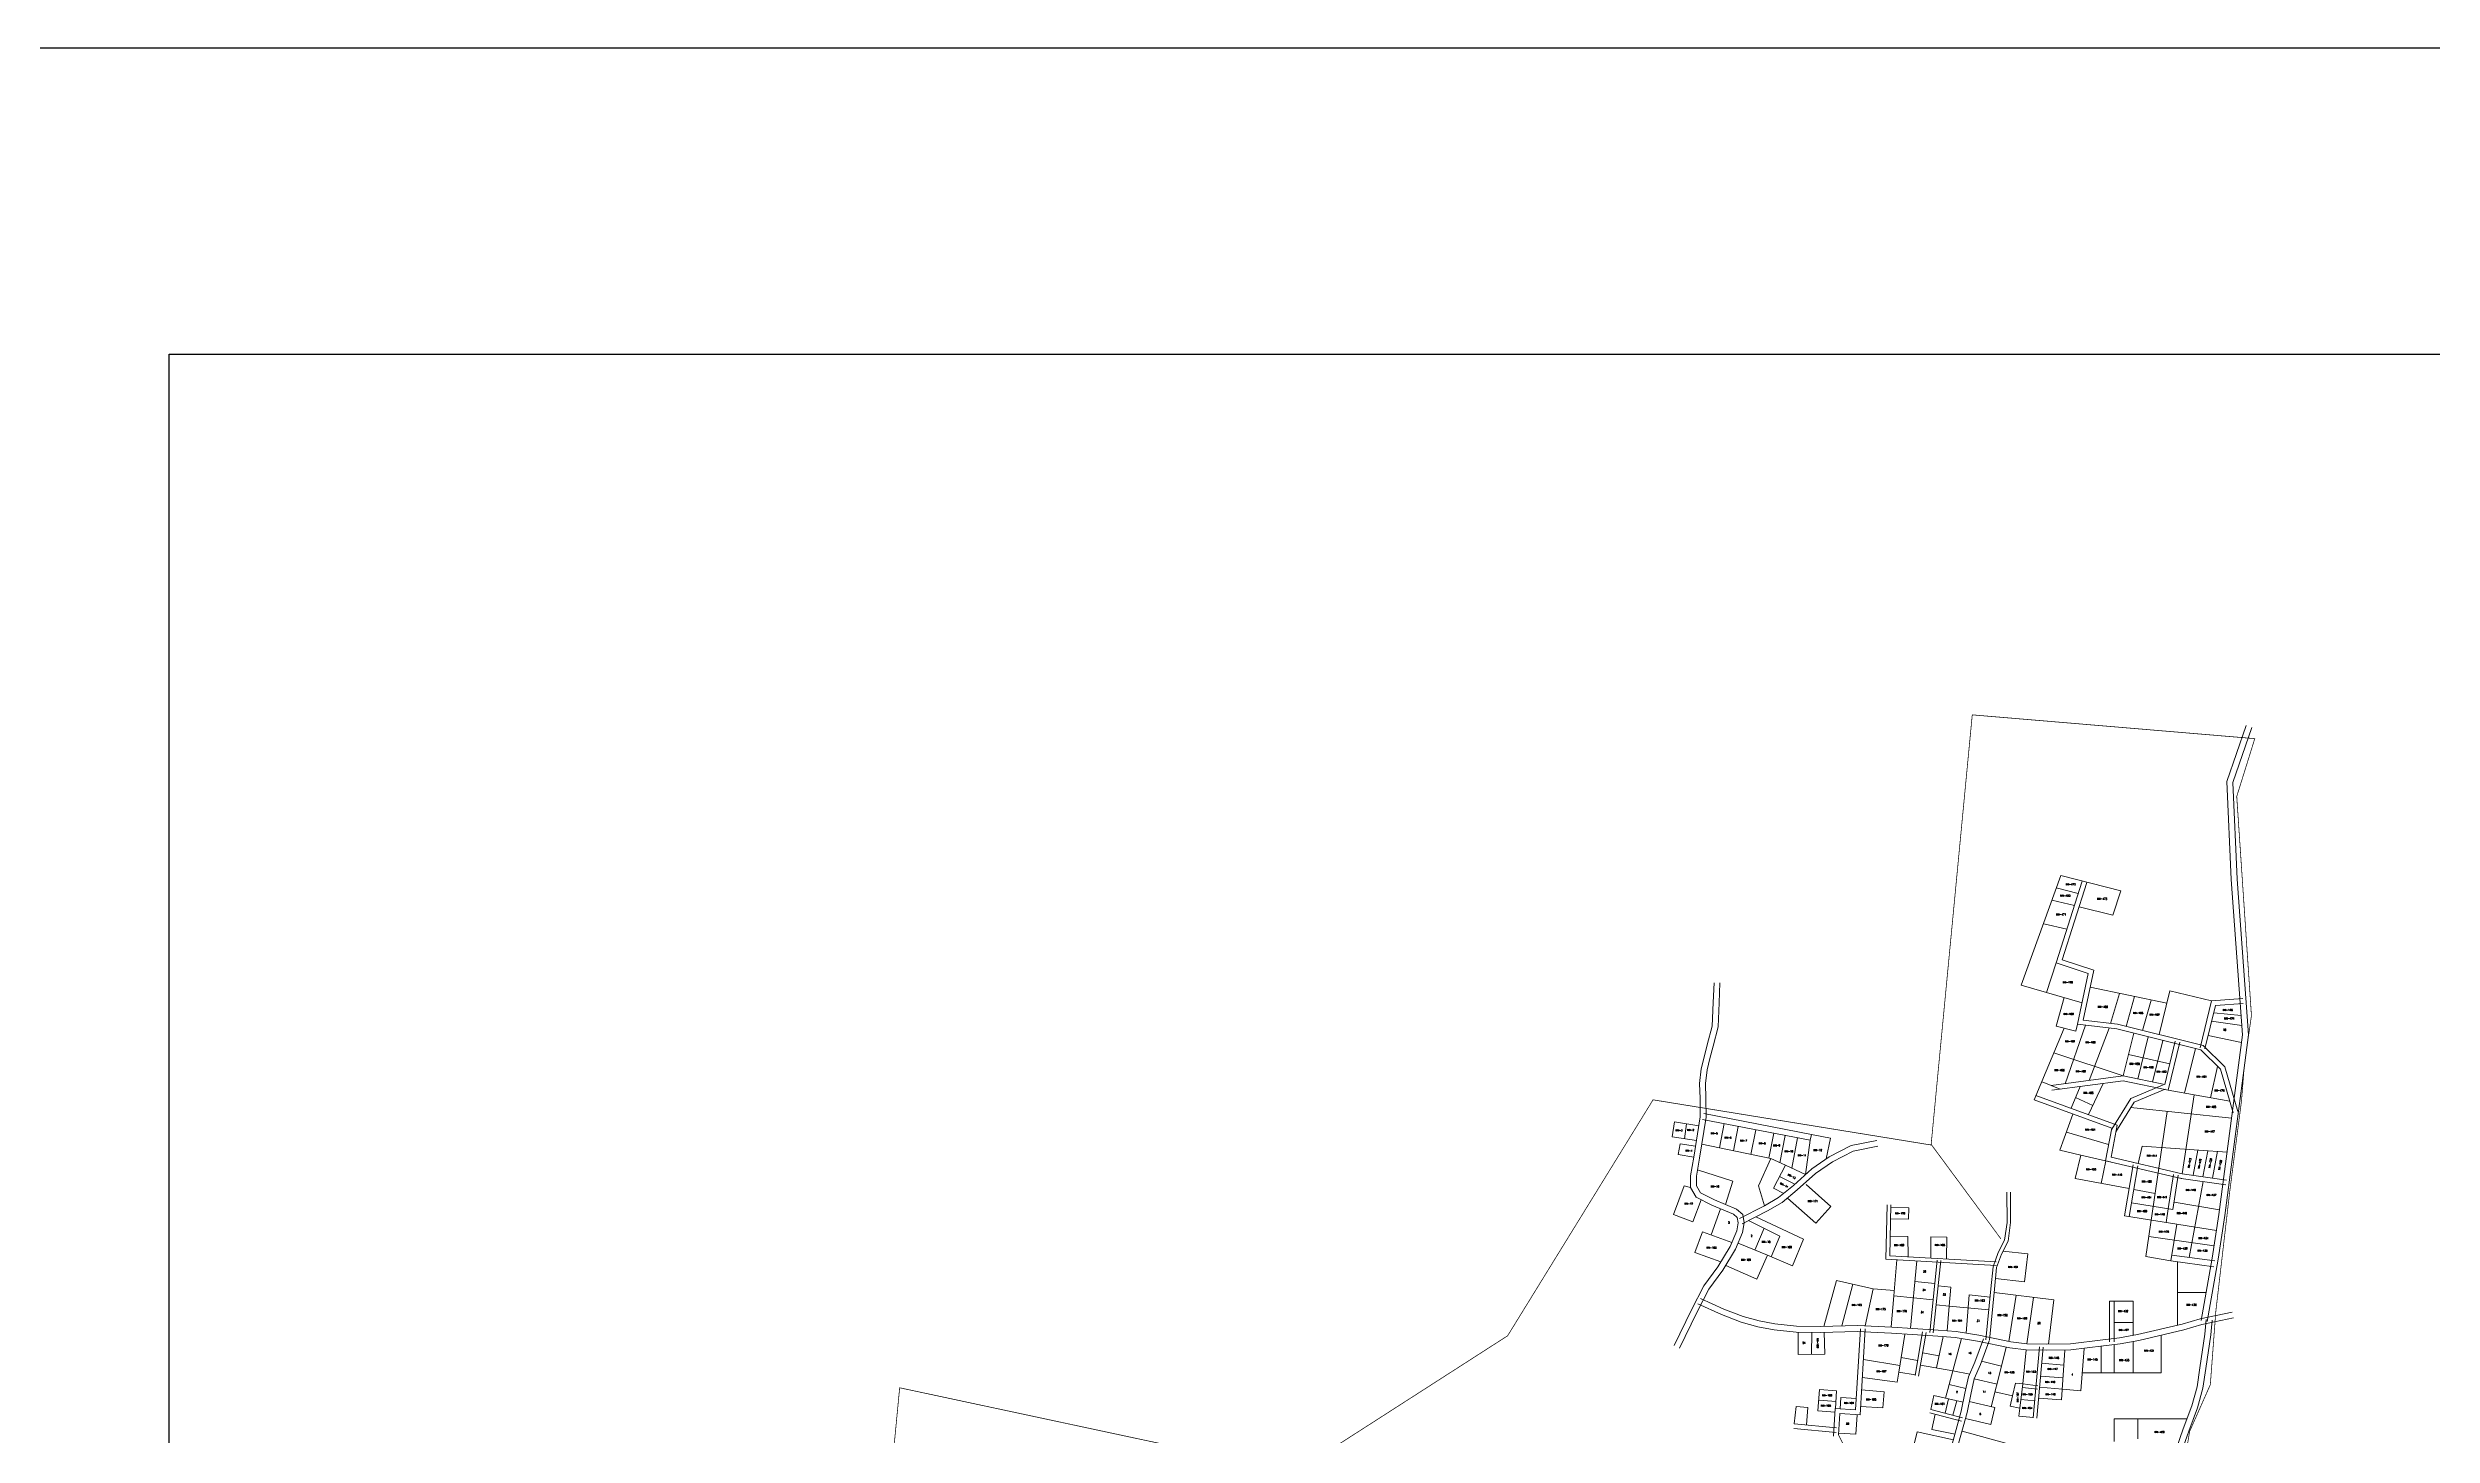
# Model space of a CAD drawing. Header units: millimetres. Extents: x 1060 to 24323, y -9832 to -6451.
# Drawn here: x 21071 to 23066, y -8282 to -7120 of the extents above; entities that cross this region are included whole.
import ezdxf
from ezdxf.enums import TextEntityAlignment as Align

# ---------------------------------------------------------------- set-up
doc = ezdxf.new("R2010")
doc.units = ezdxf.units.MM
doc.linetypes.add('HIDDEN', pattern=[9.525, 6.35, -3.175])
for name, color, linetype, lineweight in [('Basic Map', 105, 'Continuous', 15), ('Garis Jalan', 225, 'Continuous', 15), ('Home Number', 6, 'Continuous', 5)]:
    doc.layers.add(name, color=color, linetype=linetype, lineweight=lineweight)
doc.layers.add('BATAS', color=7, linetype='Continuous', plot=False)
doc.styles.get("Standard").update_dxf_attribs({"font": 'simplex.shx'})

msp = doc.modelspace()

# ---------------------------------------------------------------- linework, layer by layer
at = {"layer": 'Basic Map'}
for points in [[(22722.1, -7905.1), (22755.3, -7813.4)], [(22755.3, -7813.4), (22805.7, -7826.3)], [(22747.9, -7833.9), (22766.8, -7838.5)], [(22751.5, -7823.8), (22770, -7828.3)], [(22770.7, -7839.5), (22799, -7846.5)], [(22805.7, -7826.3), (22799, -7846.5)], [(22741.2, -7853.9), (22760.5, -7858.4)], [(22751.6, -7886.5), (22743.5, -7911.2)], [(22773.2, -7919.8), (22722.1, -7905.1)], [(22758.3, -7915.5), (22751.6, -7939.5)], [(22844, -7920.3), (22780, -7906.8)], [(22797, -7937.2), (22804.5, -7912)], [(22810.2, -7939.7), (22817.1, -7914.6)], [(22823.8, -7943.1), (22831.1, -7917.6)], [(22837.8, -7946.5), (22846.5, -7909.8)], [(22881.6, -7918.3), (22846.5, -7909.8)], [(22733.1, -8001.2), (22758.1, -7941.1)], [(22769.4, -7937.9), (22768, -7943.5), (22751.6, -7939.5)], [(22758.9, -7987.6), (22776.1, -7938.7)], [(22779, -7984.9), (22795.8, -7941.1)], [(22881.6, -7935.2), (22906.9, -7938.9)], [(22883.3, -7928.4), (22906.3, -7930.5)], [(22807.7, -7981.1), (22816.5, -7945.4)], [(22819.8, -7983.7), (22828.5, -7948.4)], [(22832.2, -7986.3), (22840.8, -7951.4)], [(22858.9, -7995.5), (22868.2, -7958.2)], [(22878.7, -7947.4), (22906.6, -7953.2)], [(22749.5, -7961.9), (22807.7, -7981.1)], [(22812.1, -7963.2), (22846.5, -7971.1)], [(22880.6, -7999.3), (22886.6, -7973.1)], [(22739.9, -7986.1), (22754.8, -7992.2)], [(22771.6, -7989.9), (22764, -8008.2)], [(22767.8, -7999.1), (22782.2, -8005.9)], [(22790.9, -7987.4), (22778.6, -8013.5)], [(22845.2, -7993.1), (22896.7, -8002.1)], [(22856.8, -8063), (22867, -7996.9)], [(22450.5, -8035.2), (22430.2, -8032.1), (22432.1, -8019.5), (22452.5, -8022.8)], [(22440.4, -8033.7), (22442.3, -8021.2)], [(22469.8, -8041.4), (22473.8, -8021)], [(22765.5, -8013), (22754.6, -8043.1)], [(22814.1, -8007.6), (22898.3, -8016.5)], [(22844.4, -8010.8), (22826.5, -8132.3)], [(22448.3, -8049.1), (22435.3, -8046.8), (22436.9, -8037.8), (22449.7, -8040)], [(22512.7, -8050.3), (22455.1, -8038.3)], [(22481.5, -8043.8), (22485.5, -8023.3)], [(22496.1, -8046.8), (22500.1, -8026.2)], [(22511.2, -8050), (22515.3, -8029.1)], [(22520.4, -8053.8), (22524.8, -8031)], [(22530.3, -8058.3), (22535.2, -8033)], [(22545.7, -8035), (22541.8, -8063.5)], [(22545.7, -8035), (22546.7, -8030.1), (22562.7, -8033.2), (22559.1, -8050.5)], [(22795.4, -8038.5), (22760.1, -8028.1)], [(22820.2, -8054.4), (22823.4, -8040)], [(22823.4, -8040), (22894.6, -8044.8)], [(22474.8, -8088.7), (22481, -8069.1), (22451.5, -8059.7)], [(22524.9, -8055.8), (22512.7, -8050.3), (22502.3, -8073.1), (22507.5, -8089.7)], [(22523.5, -8079.4), (22515.1, -8075.1), (22524.9, -8055.8), (22541.8, -8063.5)], [(22772.2, -8047.3), (22754.6, -8043.1)], [(22772.2, -8047.3), (22767.5, -8067)], [(22792.9, -8052.1), (22772.2, -8047.3)], [(22793, -8052.2), (22789.1, -8071.1)], [(22866.1, -8064.3), (22870.1, -8043.1)], [(22874.3, -8065.5), (22878.4, -8043.7)], [(22882.2, -8066.6), (22886.4, -8044.2)], [(22454.4, -8084.7), (22447.4, -8103.3), (22431.2, -8097.2), (22440.2, -8073.1), (22445.5, -8074.5)], [(22520, -8065.4), (22532.8, -8071.6)], [(22542.2, -8072.1), (22562.9, -8090.4), (22550.5, -8104.4), (22526.7, -8083.3)], [(22812.5, -8075.4), (22767.5, -8067)], [(22834.3, -8079.5), (22816.4, -8076.1)], [(22874.5, -8069.5), (22862.8, -8133)], [(22462.9, -8114.2), (22470.5, -8092.3)], [(22509.9, -8131.2), (22530.9, -8140), (22540.2, -8117.8), (22500.2, -8099)], [(22612.8, -8100.6), (22627.9, -8100.9), (22628.1, -8091.5), (22613, -8091.3)], [(22885.7, -8110.4), (22808.6, -8098.1)], [(22849.2, -8093), (22814.5, -8087.4)], [(22845.3, -8092.4), (22843.6, -8103.7)], [(22850.2, -8086.7), (22888.2, -8093.2)], [(22470.9, -8136.8), (22449.2, -8128.8), (22455.6, -8111.5), (22480.2, -8120.6)], [(22475, -8139.7), (22500.9, -8151.3), (22509.9, -8131.2), (22485.5, -8121)], [(22494, -8102.2), (22520.3, -8115.1), (22513, -8132.5)], [(22507.1, -8108.6), (22499.5, -8126.9)], [(22612.5, -8115.2), (22627.5, -8115.5), (22627.8, -8132.5)], [(22659.7, -8134.3), (22660.1, -8116.1), (22646.7, -8115.7), (22646.7, -8133.6)], [(22829, -8115.4), (22883.7, -8123.3)], [(22852.6, -8105.1), (22847.5, -8135.9)], [(22632, -8166.9), (22615.7, -8165.2), (22618.2, -8134.9)], [(22634.9, -8135.9), (22629.6, -8192.3)], [(22700.8, -8150.6), (22725, -8153.5), (22727.8, -8129.9), (22706.9, -8127.9)], [(22847.5, -8135.9), (22826.5, -8132.3)], [(22853, -8189.7), (22853, -8136.7)], [(22598.5, -8159.3), (22567.7, -8152.4), (22557.2, -8190.7)], [(22581.5, -8155.5), (22572.3, -8190.4)], [(22591.6, -8190.4), (22598.5, -8159.3), (22616.1, -8160.7)], [(22633.3, -8153.2), (22649.9, -8154.9)], [(22662, -8173.7), (22663.4, -8157.8), (22652.7, -8156.9)], [(22615.7, -8165.2), (22613.5, -8191.2)], [(22632, -8166.9), (22648.5, -8168.5)], [(22662, -8173.7), (22651.1, -8172.6)], [(22660.2, -8194.4), (22662, -8173.7), (22695.2, -8177)], [(22696.2, -8166.4), (22678.8, -8164.4), (22676.3, -8196.4)], [(22699.6, -8162.5), (22749.6, -8168.6), (22745, -8205.5)], [(22717.9, -8164.7), (22711.9, -8203.4)], [(22732.6, -8166.5), (22726.9, -8205.4)], [(22796, -8169.5), (22815.9, -8169.5)], [(22800, -8169.5), (22800, -8200.9)], [(22815.9, -8169.5), (22815.9, -8198.3)], [(22877, -8162.3), (22853, -8162.3)], [(22535.5, -8195.5), (22535.7, -8214.3), (22557.9, -8214.1), (22557.5, -8195.7)], [(22546.8, -8214.2), (22547, -8195.7)], [(22624.9, -8197.4), (22619.9, -8229), (22633.5, -8231.3)], [(22651.5, -8225.5), (22656.9, -8199.2)], [(22800, -8187.5), (22815.9, -8187.5)], [(22839.4, -8198.1), (22839.4, -8229.7)], [(22620.8, -8223.4), (22590.3, -8218.4)], [(22621.8, -8216.9), (22635.5, -8219.3)], [(22653.6, -8215.3), (22639.6, -8212.9)], [(22659, -8250.8), (22672.3, -8200.8)], [(22697.1, -8258), (22705.8, -8224), (22689.1, -8219.8)], [(22705.8, -8224), (22709.8, -8208.1)], [(22723.6, -8238.9), (22726.5, -8210.4)], [(22736.8, -8250.9), (22756.1, -8252.1), (22758.7, -8210.5)], [(22756.8, -8243.3), (22772.2, -8244.7), (22774.9, -8209.1)], [(22789.2, -8207.3), (22789.2, -8229.7)], [(22800, -8206), (22800, -8229.7)], [(22815.9, -8203.4), (22815.9, -8229.7)], [(22619.9, -8229), (22618.5, -8237.4), (22589.4, -8233.5)], [(22665.1, -8227.8), (22637.9, -8223.2)], [(22662.1, -8239.4), (22676, -8242.6)], [(22665.1, -8227.8), (22679.2, -8230.8)], [(22702, -8239), (22683, -8234.6)], [(22700.3, -8245.4), (22715, -8248.8), (22717.4, -8238.2), (22723.6, -8238.9)], [(22715, -8248.8), (22713, -8257.4), (22721, -8259.2), (22723.5, -8238.9)], [(22757.3, -8233.9), (22738.4, -8232.3)], [(22757.9, -8223.3), (22739.3, -8221.6)], [(22773.3, -8229.7), (22839.4, -8229.7)], [(22542.5, -8273.2), (22543.8, -8258.6), (22533.9, -8257.7), (22532.4, -8272.2)], [(22566.5, -8262.4), (22552.2, -8261.3), (22553.5, -8243.5), (22567.8, -8244.6), (22566.9, -8259.5)], [(22567.3, -8253.7), (22552.9, -8252.4)], [(22570.7, -8259.7), (22571.4, -8250.2), (22584.3, -8251)], [(22588.7, -8243.8), (22607.6, -8245.5), (22606.4, -8258.8), (22587.9, -8257.7)], [(22673.6, -8254.2), (22649.1, -8248.6), (22646.6, -8260.3)], [(22661.3, -8251.4), (22658.7, -8263.4)], [(22668.3, -8252.9), (22665.1, -8265.1)], [(22675.7, -8267.7), (22696.7, -8272.9), (22700.2, -8258.7), (22678.8, -8253.5)], [(22721, -8259.2), (22720.2, -8265.8), (22732.4, -8266.9)], [(22721.9, -8251.9), (22733.6, -8252.9)], [(22756.8, -8243.3), (22737.6, -8241.7)], [(22585.1, -8264.7), (22584, -8281), (22569.4, -8280)], [(22647.2, -8308.4), (22629.2, -8304), (22635.3, -8279.1), (22665.6, -8285.8)], [(22650.2, -8264.3), (22647.4, -8277), (22666.9, -8280.9)], [(22672.8, -8278.4), (22710.1, -8288.8), (22705.2, -8306.7)], [(22799.9, -8268.2), (22860.8, -8268.2)], [(22799.9, -8287.1), (22799.9, -8268.2)], [(22819.9, -8284.9), (22819.9, -8268.2)]]:
    msp.add_lwpolyline(points, dxfattribs=at)
at = {"layer": 'BATAS', "color": 5}
msp.add_lwpolyline([(3539.4, -7120.5), (24322.5, -7120.5), (24322.5, -9831.6), (3539.4, -9831.6)], close=True, dxfattribs=at)
at = {"layer": 'BATAS'}
msp.add_lwpolyline([(21172.6, -7376.9), (23834.5, -7376.9), (23834.5, -9562.4), (21172.6, -9562.4)], close=True, dxfattribs=at)
at = {"layer": 'BATAS', "color": 1, "linetype": 'HIDDEN', "const_width": 0.6}
msp.add_lwpolyline([(22853.5, -8336.1), (22863.2, -8278.6), (22880.5, -8239.5), (22885.1, -8178.1), (22896.7, -8078.3), (22906.6, -8001.8), (22909, -7971.8), (22914.9, -7930.6), (22902.6, -7747.2), (22917.7, -7698.8), (22681.3, -7678.9), (22646.9, -8038.4), (22705.3, -8117.5), (22647.4, -8039), (22414.2, -8001.1), (22292.5, -8198.6), (22292.5, -8198.6), (22114.6, -8312.9), (21783.8, -8242.1), (21763.2, -8456.5)], dxfattribs=at)
at = {"layer": 'Garis Jalan'}
for p, q in [((22894.3, -7734.8), (22910.5, -7687.8)), ((22899.3, -7735.5), (22915.2, -7689.4)), ((22898, -7816.7), (22894.3, -7734.8)), ((22903, -7816.5), (22899.3, -7735.5)), ((22751.6, -7886.5), (22773.3, -7818)), ((22756.6, -7884), (22777.1, -7819.2)), ((22907.5, -7946.6), (22898, -7816.7)), ((22912.5, -7946.8), (22903, -7816.5)), ((22778.3, -7895.3), (22751.6, -7886.5)), ((22783, -7892.6), (22756.6, -7884)), ((22769.4, -7937.9), (22778.3, -7895.3)), ((22774.2, -7934.5), (22783, -7892.6)), ((22463.6, -7939.4), (22464.6, -7919.7)), ((22464.6, -7919.7), (22465.2, -7903.1)), ((22468.6, -7940.1), (22469.6, -7919.9)), ((22469.6, -7919.9), (22470.2, -7903.3)), ((22872.1, -7957.5), (22881.6, -7918.3)), ((22881.6, -7918.3), (22907.8, -7916.4)), ((22884.8, -7922.1), (22908.1, -7920.4)), ((22459.5, -7955), (22463.6, -7939.4)), ((22464.4, -7956.3), (22468.6, -7940.1)), ((22802.2, -7941.8), (22769.4, -7937.9)), ((22802.9, -7937.9), (22774.2, -7934.5)), ((22874.6, -7955.7), (22802.9, -7937.9)), ((22876, -7958.4), (22884.8, -7922.1)), ((22456.9, -7965.4), (22459.5, -7955)), ((22461.8, -7966.6), (22464.4, -7956.3)), ((22872.6, -7959.3), (22802.2, -7941.8)), ((22851.1, -7951.9), (22842.3, -7988.4)), ((22855, -7952.9), (22845.2, -7993.1)), ((22889, -7975.5), (22872.6, -7959.3)), ((22892.6, -7973.4), (22874.6, -7955.7)), ((22887.7, -8097.1), (22907.5, -7946.6)), ((22892.6, -8097.8), (22912.5, -7946.8)), ((22453.2, -7987.3), (22454.5, -7975.2)), ((22454.5, -7975.2), (22456.9, -7965.4)), ((22458.2, -7987.5), (22459.5, -7976.1)), ((22459.5, -7976.1), (22461.8, -7966.6)), ((22807.7, -7981.1), (22747.3, -7989.1)), ((22842.3, -7988.4), (22807.7, -7981.1)), ((22899.5, -8012), (22889, -7975.5)), ((22903.4, -8010.8), (22892.6, -7973.4)), ((22453.6, -8000), (22453.2, -7987.3)), ((22453.7, -8015.2), (22453.6, -8000)), ((22458.5, -7999.9), (22458.2, -7987.5)), ((22458.7, -8015.6), (22458.5, -7999.9)), ((22798, -8024.8), (22733.1, -8001.2)), ((22802.5, -8022.2), (22734.4, -7997.5)), ((22807.5, -7985.2), (22747.9, -7993.1)), ((22798, -8025.7), (22814.1, -8000.1)), ((22845.2, -7993.1), (22807.5, -7985.2)), ((22814.1, -8000.1), (22841.1, -7988.5)), ((22816.8, -8003.2), (22842.7, -7992.2)), ((22448.3, -8049.1), (22453.7, -8015.2)), ((22453.2, -8050), (22458.7, -8015.6)), ((22455.7, -8017.5), (22545.7, -8035)), ((22456.7, -8012.6), (22546.7, -8030.1)), ((22801.3, -8027.8), (22816.8, -8003.2)), ((22561.7, -8048.7), (22580, -8039.3)), ((22580, -8039.3), (22601.4, -8035.1)), ((22581.6, -8044.1), (22602.4, -8040)), ((22792.9, -8052.1), (22798, -8024.8)), ((22797.5, -8049.1), (22802.5, -8022.2)), ((22445.5, -8064.7), (22448.3, -8049.1)), ((22450.5, -8065.1), (22453.2, -8050)), ((22531.6, -8072.7), (22547, -8058.8)), ((22547, -8058.8), (22561.7, -8048.7)), ((22550.1, -8062.7), (22564.3, -8053)), ((22564.3, -8053), (22581.6, -8044.1)), ((22856, -8066.9), (22792.9, -8052.1)), ((22856.8, -8063), (22797.5, -8049.1)), ((22815.9, -8055.6), (22808.6, -8098.1)), ((22819.8, -8056.3), (22812.5, -8098.8)), ((22445.5, -8074.5), (22445.5, -8064.7)), ((22450.4, -8082.6), (22445.5, -8074.5)), ((22450.5, -8073.1), (22450.5, -8065.1)), ((22454, -8078.9), (22450.5, -8073.1)), ((22465.5, -8084.9), (22454, -8078.9)), ((22519.3, -8082.9), (22531.6, -8072.7)), ((22522.2, -8087), (22534.9, -8076.5)), ((22534.9, -8076.5), (22550.1, -8062.7)), ((22710.4, -8103.7), (22710.3, -8078.4)), ((22713.4, -8103.9), (22713.3, -8078.4)), ((22849.6, -8063.5), (22845.3, -8092.4)), ((22853.6, -8064.1), (22849.2, -8093)), ((22893.4, -8072.3), (22856, -8066.9)), ((22894, -8068.3), (22856.8, -8063)), ((22463.4, -8089.4), (22450.4, -8082.6)), ((22481.4, -8096.8), (22463.4, -8089.4)), ((22484.1, -8092.5), (22465.5, -8084.9)), ((22484.6, -8099.6), (22481.4, -8096.8)), ((22489.2, -8097), (22484.1, -8092.5)), ((22485.4, -8104), (22484.6, -8099.6)), ((22486.6, -8100.4), (22507.5, -8089.7)), ((22488.9, -8104.8), (22509.9, -8094.1)), ((22490.5, -8104), (22489.2, -8097)), ((22507.5, -8089.7), (22519.3, -8082.9)), ((22509.9, -8094.1), (22522.2, -8087)), ((22609.1, -8134.4), (22610.1, -8089.1)), ((22612.2, -8131.6), (22613.1, -8089.1)), ((22882.1, -8133.6), (22887.7, -8097.1)), ((22887.1, -8134.4), (22892.6, -8097.8)), ((22478.8, -8123.8), (22484.3, -8110.8)), ((22483.3, -8126.1), (22489.1, -8112.2)), ((22484.3, -8110.8), (22485.4, -8104)), ((22489.1, -8112.2), (22490.5, -8104)), ((22703, -8129), (22708.4, -8118.5)), ((22705.7, -8130.2), (22711.3, -8119.4)), ((22708.4, -8118.5), (22710.4, -8103.7)), ((22711.3, -8119.4), (22713.4, -8103.9)), ((22456.6, -8156.9), (22468.5, -8140.8)), ((22468.5, -8140.8), (22478.8, -8123.8)), ((22472.6, -8143.6), (22483.3, -8126.1)), ((22701.2, -8139.7), (22609.1, -8134.4)), ((22701.4, -8136.7), (22612.2, -8131.6)), ((22645.7, -8195.9), (22651.9, -8135.3)), ((22648.7, -8196.2), (22654.9, -8135.6)), ((22696.9, -8159.3), (22698.8, -8140.8)), ((22698.8, -8140.8), (22703, -8129)), ((22701.7, -8141.5), (22705.7, -8130.2)), ((22883.5, -8141), (22847.5, -8135.9)), ((22884.2, -8136), (22848.2, -8131)), ((22872.9, -8185.7), (22882.1, -8133.6)), ((22877.8, -8186.6), (22887.1, -8134.4)), ((22446.3, -8176.9), (22456.6, -8156.9)), ((22450.8, -8179.2), (22460.8, -8159.5)), ((22460.8, -8159.5), (22472.6, -8143.6)), ((22692.7, -8202.1), (22696.9, -8159.3)), ((22695.6, -8202.4), (22699.9, -8159.6)), ((22699.9, -8159.6), (22701.7, -8141.5)), ((22431.8, -8206.8), (22446.3, -8176.9)), ((22436.3, -8209), (22450.8, -8179.2)), ((22471.4, -8180.9), (22451.8, -8171.9)), ((22473.3, -8176.3), (22453.9, -8167.4)), ((22489.5, -8182.5), (22473.3, -8176.3)), ((22796, -8203.7), (22796, -8169.5)), ((22800, -8203.7), (22800, -8169.5)), ((22898.9, -8178.8), (22872.1, -8184.3)), ((22487.9, -8187.3), (22471.4, -8180.9)), ((22501.9, -8191.1), (22487.9, -8187.3)), ((22503, -8186.2), (22489.5, -8182.5)), ((22515.5, -8193.5), (22501.9, -8191.1)), ((22516.2, -8188.6), (22503, -8186.2)), ((22533.9, -8195.5), (22515.5, -8193.5)), ((22534.2, -8190.5), (22516.2, -8188.6)), ((22554.3, -8195.8), (22533.9, -8195.5)), ((22554.3, -8190.8), (22534.2, -8190.5)), ((22585.2, -8190.1), (22554.3, -8190.8)), ((22585.1, -8195.1), (22554.3, -8195.8)), ((22587.8, -8192.7), (22583.7, -8260.6)), ((22613.7, -8196.4), (22585.1, -8195.1)), ((22614, -8191.4), (22585.2, -8190.1)), ((22591.8, -8192.9), (22587.5, -8264.8)), ((22631.4, -8197.4), (22613.7, -8196.4)), ((22631.7, -8192.5), (22614, -8191.4)), ((22652.4, -8198.9), (22631.4, -8197.4)), ((22652.7, -8193.9), (22631.7, -8192.5)), ((22639.6, -8195.3), (22633.4, -8231.8)), ((22642.6, -8195.9), (22636.3, -8232.3)), ((22667.1, -8199.9), (22652.4, -8198.9)), ((22667.7, -8195), (22652.7, -8193.9)), ((22685.8, -8203.1), (22667.1, -8199.9)), ((22686.7, -8198.1), (22667.7, -8195)), ((22713.5, -8203.7), (22686.7, -8198.1)), ((22804.4, -8200.4), (22790.5, -8202.1)), ((22819.7, -8197.6), (22804.4, -8200.4)), ((22856.9, -8188.8), (22819.7, -8197.6)), ((22858.2, -8193.6), (22820.7, -8202.5)), ((22872.1, -8184.3), (22856.9, -8188.8)), ((22873.3, -8189.1), (22858.2, -8193.6)), ((22871.8, -8225.4), (22876, -8197.2)), ((22899.9, -8183.7), (22873.3, -8189.1)), ((22876, -8197.2), (22877.1, -8185.1)), ((22876.7, -8226.1), (22881, -8197.8)), ((22881, -8197.8), (22882.1, -8185.5)), ((22683.4, -8220.8), (22690.7, -8201.1)), ((22712.7, -8208.7), (22685.8, -8203.1)), ((22688.1, -8222.6), (22695.4, -8202.9)), ((22726.5, -8210.4), (22712.7, -8208.7)), ((22726.9, -8205.4), (22713.5, -8203.7)), ((22743.7, -8210.5), (22726.5, -8210.4)), ((22743.7, -8205.5), (22726.9, -8205.4)), ((22737.5, -8207.9), (22732.3, -8267.4)), ((22740.5, -8208.1), (22735.3, -8267.6)), ((22763.5, -8205.4), (22743.7, -8205.5)), ((22763.8, -8210.4), (22743.7, -8210.5)), ((22790.5, -8202.1), (22763.5, -8205.4)), ((22791.1, -8207.1), (22763.8, -8210.4)), ((22805.1, -8205.4), (22791.1, -8207.1)), ((22820.7, -8202.5), (22805.1, -8205.4)), ((22675.1, -8246.6), (22678.2, -8233)), ((22678.2, -8233), (22683.4, -8220.8)), ((22680, -8247.7), (22683, -8234.6)), ((22683, -8234.6), (22688.1, -8222.6)), ((22736.2, -8240.5), (22723.6, -8238.9)), ((22869.4, -8241.3), (22871.8, -8225.4)), ((22874.3, -8242.3), (22876.7, -8226.1)), ((22566.7, -8259.5), (22565.2, -8282.5)), ((22583.7, -8260.6), (22566.7, -8259.5)), ((22673.2, -8267.2), (22646.6, -8260.3)), ((22672.1, -8261.7), (22675.1, -8246.6)), ((22677, -8262.8), (22680, -8247.7)), ((22735.9, -8243.4), (22723.2, -8241.9)), ((22857.7, -8276.6), (22864.9, -8257.3)), ((22862.4, -8278.3), (22869.7, -8258.8)), ((22864.9, -8257.3), (22869.4, -8241.3)), ((22869.7, -8258.8), (22874.3, -8242.3)), ((22567.4, -8279.5), (22532.1, -8276.2)), ((22567.7, -8275.5), (22532.4, -8272.2)), ((22570.4, -8263.7), (22569.3, -8281.6)), ((22587.5, -8264.8), (22570.4, -8263.7)), ((22672.4, -8270.1), (22645.9, -8263.2)), ((22663.7, -8292.4), (22672.1, -8261.7)), ((22668.5, -8293.9), (22677, -8262.8)), ((22851.8, -8293.4), (22857.7, -8276.6)), ((22856.6, -8294.8), (22862.4, -8278.3)), ((22569.3, -8281.6), (22575.2, -8293.2))]:
    msp.add_line(p, q, dxfattribs=at)
for points in [[(22793, -8052.2), (22796.9, -8053.1)], [(22816.3, -8053.5), (22820.2, -8054.4)], [(22854.1, -8066.4), (22858, -8067.2)], [(22796, -8169.5), (22796, -8201.4)]]:
    msp.add_lwpolyline(points, dxfattribs=at)

# ---------------------------------------------------------------- texts
at = {"layer": 'Home Number'}
for s, p in [('NN-472', (22759.5, -7822, -32.6)), ('NN-423', (22755, -7831.5, -32.6)), ('NN-473', (22785.8, -7834.1, -32.6)), ('NN-471', (22751.5, -7847.2, -32.6)), ('NN-470', (22757.1, -7903.9, -32.6)), ('NN-469', (22757.8, -7930.4, -32.6)), ('NN-468', (22786.4, -7924.5, -32.6)), ('NN-466', (22816, -7929.6, -32.6)), ('NN-467', (22829.7, -7931, -32.6)), ('NN-475', (22891, -7927.1, -32.6)), ('NN-474', (22892.2, -7934.2, -32.6)), ('NN-461', (22759.1, -7953.3, -32.7)), ('NN-460', (22776.1, -7954.1, -32.6)), ('18', (22891.1, -7943.7, -32.6)), ('NN-456', (22750.1, -7977.5, -32.7)), ('NN-462', (22768, -7978.5, -32.7)), ('NN-458', (22813, -7972.2, -32.7)), ('NN-459', (22824.6, -7975.1, -32.6)), ('NN-463', (22835.4, -7978.8, -32.6)), ('NN-464', (22869, -7983, -32.6)), ('NN-455', (22774.3, -7996.5, -32.7)), ('NN-476', (22884, -7994.5, -32.6)), ('NN-465', (22877, -8008.2, -32.6)), ('NN-3', (22433.1, -8027.9, -33)), ('NN-2', (22442.8, -8027.6, -33)), ('NN-5', (22462.5, -8030.4, -32.9)), ('NN-6', (22474.1, -8033.9, -32.9)), ('NN-7', (22487.1, -8036.4, -32.9)), ('NN-8', (22502.6, -8038.7, -32.9)), ('NN-9', (22514.8, -8040.5, -32.9)), ('NN-454', (22775.9, -8027.3, -32.7)), ('NN-447', (22875.9, -8028.8, -32.7)), ('NN-4', (22441.4, -8044.9, -33)), ('NN-10', (22524.3, -8045.5, -32.9)), ('NN-11', (22535.4, -8048.8, -32.9)), ('NN-12', (22548.5, -8044.4, -32.9)), ('NN-453', (22776.6, -8060.5, -32.7)), ('NN-444', (22827.5, -8049.1, -32.7)), ('NN-16', (22462.5, -8074.8, -33)), ('NN-445', (22798.4, -8065, -32.7)), ('NN-452', (22823.1, -8070.7, -32.7)), ('NN-440', (22860, -8077.7, -32.7)), ('NN-437', (22877.2, -8081.9, -32.7)), ('NN-17', (22440.5, -8089.2, -33)), ('NN-171', (22543.8, -8087.1, -32.9)), ('NN-170', (22616.8, -8097.3, -32.9)), ('NN-450', (22819.2, -8095.5, -32.7)), ('NN-451', (22823, -8084, -32.7)), ('NN-448', (22834.1, -8098.1, -32.7)), ('NN-441', (22836.1, -8083.8, -32.7)), ('NN-449', (22852.6, -8097.2, -32.7)), ('5', (22477.1, -8105, -33)), ('2', (22496, -8116.1, -33)), ('NN-18', (22505.3, -8121.2, -33)), ('NN-478', (22837.5, -8112.6, -32.8)), ('NN-434', (22870.5, -8118.1, -32.7)), ('NN-182', (22459, -8126.1, -33)), ('NN-181', (22488, -8136.2, -33)), ('NN-180', (22522, -8125.6, -33)), ('NN-169', (22615.9, -8123.9, -32.9)), ('NN-168', (22650.1, -8123.8, -32.9)), ('NN-151', (22711.5, -8142.2, -32.9)), ('NN-436', (22853, -8126.7, -32.8)), ('NN-435', (22869.8, -8128.5, -32.7)), ('34', (22639.7, -8161.5, -32.9)), ('36', (22640.1, -8146, -32.9)), ('NN-173', (22580.5, -8174.1, -33)), ('NN-175', (22600.5, -8177.5, -33)), ('NN-176', (22618.2, -8179.2, -32.9)), ('34', (22638.1, -8180, -32.9)), ('33', (22656.6, -8165.2, -32.9)), ('NN-163', (22683.4, -8170.3, -32.9)), ('NN-152', (22702.5, -8182.5, -32.9)), ('NN-432', (22803.4, -8179.2)), ('NN-430', (22860.6, -8173.9, -32.8)), ('NN-164', (22664.5, -8187.1, -32.9)), ('31', (22685, -8187.3, -32.9)), ('NN-150', (22718.8, -8185.2, -32.9)), ('26', (22735.8, -8189.2, -32.9)), ('NN-477', (22803.9, -8195)), ('24', (22539.2, -8205.7, -33)), ('NN-179', (22602.8, -8207.9, -33)), ('16', (22661.4, -8215, -33)), ('15', (22678.1, -8214.2, -33)), ('NN-146', (22745.5, -8218.3, -32.9)), ('NN-145', (22777.8, -8219.6, -32.9)), ('NN-433', (22804.3, -8220.2, -32.9)), ('NN-431', (22825.3, -8212.3, -32.9)), ('NN-187', (22601.1, -8229.5, -33)), ('13', (22694.4, -8231, -32.9)), ('NN-156', (22708.2, -8230.3, -33)), ('NN-153', (22726.3, -8229.8, -32.9)), ('NN-148', (22742.3, -8238.5, -32.9)), ('NN-147', (22744.4, -8227.6, -32.9)), ('4', (22764.3, -8232.2, -32.9)), ('NN-185', (22554.7, -8258.2, -33.1)), ('NN-186', (22555.7, -8249.7, -33.1)), ('NN-184', (22574, -8256, -33.1)), ('NN-183', (22592.6, -8253.1, -33)), ('NN-161', (22649.9, -8256.8, -33)), ('2', (22667.9, -8246.8, -33)), ('14', (22690, -8246.6, -33)), ('NN-154', (22723.2, -8260.3, -33)), ('NN-155', (22723.4, -8248.8, -32.9)), ('NN-149', (22742.6, -8248.8, -32.9)), ('29', (22575.7, -8273.3, -33.1)), ('6', (22687.4, -8265.2, -33)), ('NN-429', (22833.7, -8280.4, -32.9))]:
    msp.add_text(s, height=1.5, dxfattribs=at).set_placement(p, align=Align.BOTTOM_LEFT)
for s, rotation, p in [('NN-443', 78.6866, (22863.5, -8058.3, -32.7)), ('NN-442', 78.6866, (22871.9, -8058.9, -32.7)), ('NN-439', 78.6866, (22880.8, -8058.4, -32.7)), ('NN-438', 78.6866, (22889, -8060, -32.7)), ('NN-14', 333.2476, (22520.2, -8072, -32.9)), ('NN-13', 333.2476, (22526.5, -8064.6, -32.9)), ('NN-189', 270, (22550.8, -8200.5, -33)), ('NN-157', 90, (22720.5, -8254.1, -33))]:
    msp.add_text(s, height=1.5, rotation=rotation, dxfattribs=at).set_placement(p, align=Align.BOTTOM_LEFT)

doc.saveas('drawing.dxf')
